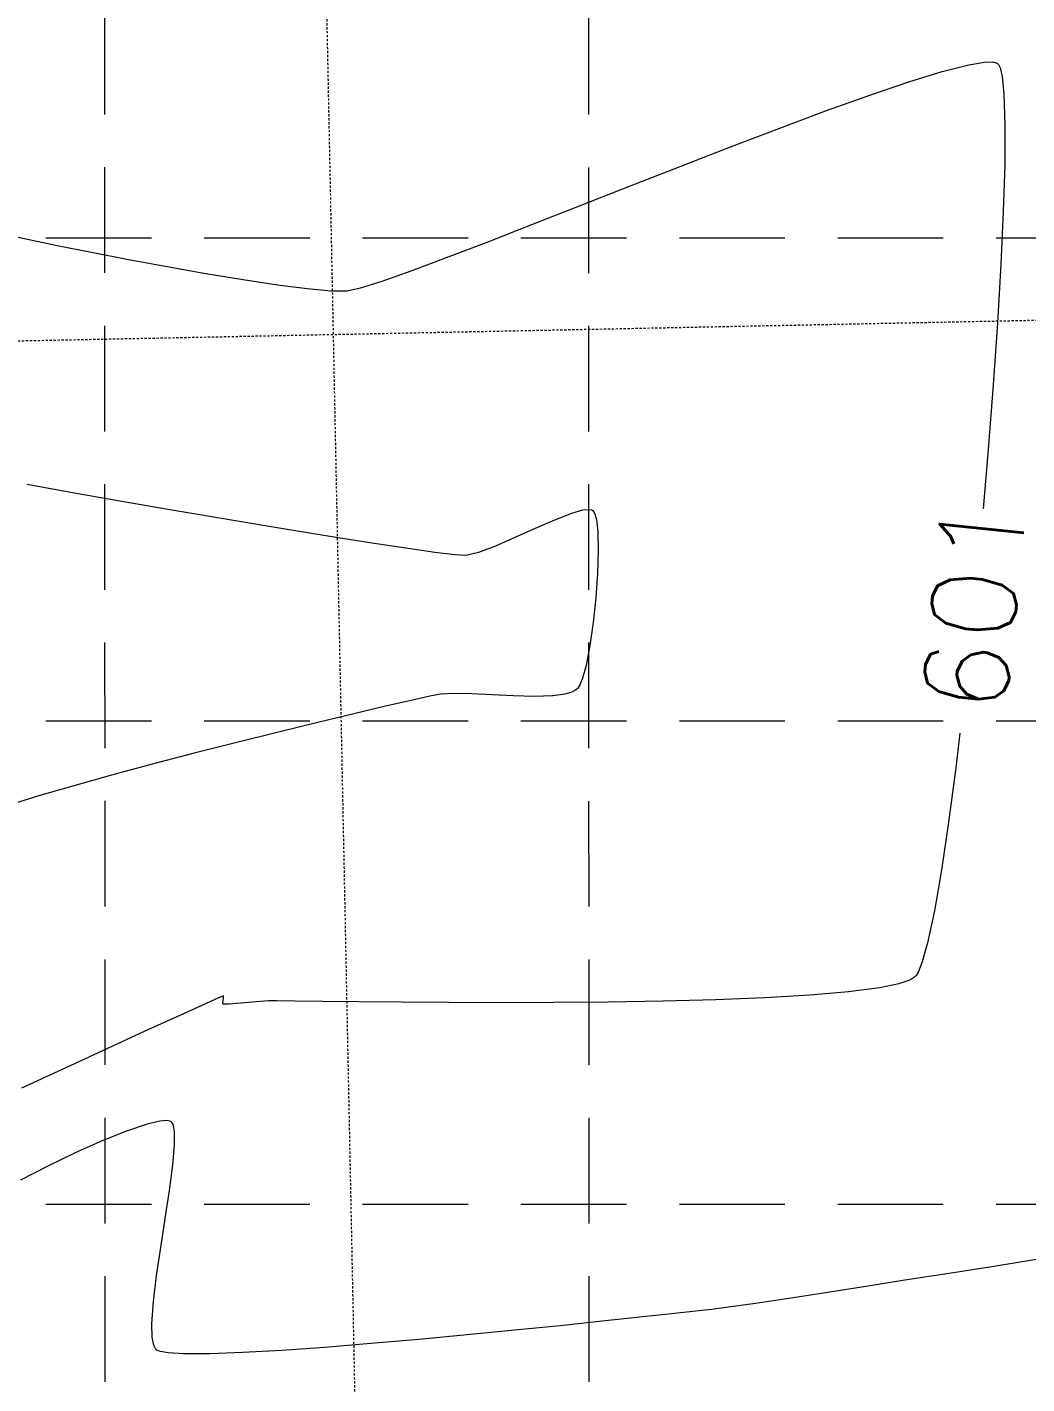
# Model space of a CAD drawing. Extents: x 2140663 to 2528301, y 336313 to 7007653.
# Drawn here: x 2527416.9 to 2527473.7, y 7006625.9 to 7006703 of the extents above; entities that cross this region are included whole.
import ezdxf

# ---------------------------------------------------------------- set-up
doc = ezdxf.new("R2010")
doc.units = 0
doc.header["$MEASUREMENT"] = 0
doc.linetypes.add('HIDDEN', pattern=[0.375, 0.25, -0.125])
doc.linetypes.add('xdrc002pt$0$HIDDEN2', pattern=[0.1875, 0.125, -0.0625])
for name, color, linetype in [('1 EXISTING CONTOURS', 43, 'Continuous'), ('GRID', 254, 'HIDDEN'), ('xdrc002pt$0$V-ESMT-ACCS-N', 2, 'xdrc002pt$0$HIDDEN2'), ('xdrc002pt$0$V-ESMT-STRM-N', 2, 'xdrc002pt$0$HIDDEN2')]:
    doc.layers.add(name, color=color, linetype=linetype)
doc.styles.add('L200', font='simplex', dxfattribs={"height": 12})

msp = doc.modelspace()

# ---------------------------------------------------------------- linework, layer by layer
at = {"layer": '1 EXISTING CONTOURS', "color": 43, "lineweight": 0, "extrusion": (0.2487849296427345, -0.968558753397366, 0), "elevation": -6157604.88454195}
msp.add_lwpolyline([(4191163.584703488, 601), (4191165.145667671, 601)], dxfattribs=at)
at = {"layer": '1 EXISTING CONTOURS', "color": 43, "lineweight": 0, "extrusion": (-0.1647505822053897, 0.9863352602756251, 0), "elevation": 6494553.875118968}
msp.add_lwpolyline([(-3647291.207947566, 601), (-3647292.115312441, 601)], dxfattribs=at)
at = {"layer": '1 EXISTING CONTOURS', "color": 43, "lineweight": 0, "extrusion": (0.01707456062717025, -0.999854219063654, 0), "elevation": -6962524.081127642}
msp.add_lwpolyline([(2646739.169423542, 601.0000000000003), (2646739.636588493, 601.0000000000003)], dxfattribs=at)
at = {"layer": '1 EXISTING CONTOURS', "color": 43, "lineweight": 0}
for points, elevation in [([(2527471.75286466, 7006700.994237024), (2527471.959685877, 7006700.946351965)], 601), ([(2527471.959685877, 7006700.946351965), (2527472.030248872, 7006700.905726124)], 601), ([(2527472.08187095, 7006700.850035695), (2527472.174406659, 7006700.656252289)], 601), ([(2527466.98751222, 7006699.864308367), (2527468.878916319, 7006700.448427132)], 601), ([(2527472.390966787, 7006699.171594014), (2527472.450279783, 7006697.42152215)], 601), ([(2527472.450279783, 7006697.42152215), (2527472.43702858, 7006695.176129633)], 601), ([(2527445.566659075, 7006691.755806525), (2527448.282297262, 7006692.822422479)], 601), ([(2527472.357313009, 7006692.50542888), (2527472.217232903, 7006689.479432307)], 601), ([(2527443.024480944, 7006690.764340679), (2527445.566659075, 7006691.755806525)], 601), ([(2527415.57488641, 7006691.207895606), (2527416.913285937, 7006690.91893262)], 601), ([(2527438.706273131, 7006689.127270197), (2527440.717204939, 7006689.878127662)], 601), ([(2527424.843324779, 7006689.369285728), (2527427.042592779, 7006688.979990168)], 601), ([(2527437.053127589, 7006688.541871008), (2527438.706273131, 7006689.127270197)], 601), ([(2527472.217232903, 7006689.479432307), (2527472.022888089, 7006686.16815233)], 601), ([(2527432.793090618, 7006688.11658996), (2527434.142586581, 7006687.994661981)], 601), ([(2527434.142586581, 7006687.994661981), (2527435.065963589, 7006687.987858349)], 601), ([(2527471.495803673, 7006678.969791827), (2527471.207384035, 7006675.598216861)], 601), ([(2527425.557772851, 7006675.480662654), (2527428.491614455, 7006674.982523521)], 600), ([(2527446.862741894, 7006674.988505641), (2527447.831072144, 7006675.366087264)], 600), ([(2527448.454873189, 7006675.54105702), (2527448.805752845, 7006675.57319788)], 600), ([(2527448.805752845, 7006675.57319788), (2527448.973626498, 7006675.538531309)], 600), ([(2527448.973626498, 7006675.538531309), (2527449.035680375, 7006675.502587923)], 600), ([(2527449.035680375, 7006675.502587923), (2527449.077504352, 7006675.45901297)], 600), ([(2527449.151078198, 7006675.31643608), (2527449.237116765, 7006674.975467123)], 600), ([(2527449.308850013, 7006674.315680478), (2527449.334612225, 7006673.230006519)], 600), ([(2527438.410258409, 7006673.384626084), (2527440.05496608, 7006673.151069568)], 600), ([(2527441.213383343, 7006673.010781415), (2527441.809355659, 7006672.977212241)], 600), ([(2527441.809355659, 7006672.977212241), (2527442.560887039, 7006673.148428321)], 600), ([(2527448.866663314, 7006667.834920567), (2527448.642887994, 7006666.700711147)], 600), ([(2527441.14630702, 7006665.119463688), (2527440.365832238, 7006665.070570969)], 600), ([(2527442.159051656, 7006665.097745557), (2527441.14630702, 7006665.119463688)], 600), ([(2527443.314858133, 7006665.038878744), (2527442.159051656, 7006665.097745557)], 600), ([(2527448.039458686, 7006665.295006617), (2527447.83909331, 7006665.186603533)], 600), ([(2527448.173532262, 7006665.421091078), (2527448.117537527, 7006665.358490223)], 600), ([(2527438.706418898, 7006664.723071457), (2527437.244042529, 7006664.388095343)], 600), ([(2527447.43873097, 7006665.066393767), (2527446.748568432, 7006664.974007863)], 600), ([(2527435.452515007, 7006663.966182996), (2527433.401307818, 7006663.472745431)], 600), ([(2527469.894437263, 7006662.865714887), (2527469.655448474, 7006660.882300116)], 601), ([(2527426.384323101, 7006661.717391515), (2527423.989112097, 7006661.091963167)], 600), ([(2527423.989112097, 7006661.091963167), (2527421.681578852, 7006660.472064645)], 600), ([(2527419.531194851, 7006659.87310696), (2527417.60743158, 7006659.310501121)], 600), ([(2527468.436844041, 7006652.767496845), (2527468.048176331, 7006650.938918876)], 601), ([(2527467.750581327, 7006649.872199127), (2527467.537215794, 7006649.326766688)], 601), ([(2527467.333740553, 7006649.016372116), (2527467.242989577, 7006648.94388577)], 601), ([(2527463.561941356, 7006648.15707061), (2527461.358141951, 7006647.967975845)], 601), ([(2527465.345458626, 7006648.391879818), (2527463.561941356, 7006648.15707061)], 601), ([(2527428.050516067, 7006647.937833264), (2527427.720462783, 7006647.796773273)], 601), ([(2527428.008466987, 7006647.528688402), (2527428.022165219, 7006647.642948912)], 601), ([(2527428.012314537, 7006647.477647029), (2527428.008466987, 7006647.528688402)], 601), ([(2527428.019952755, 7006647.463467534), (2527428.012314537, 7006647.477647029)], 601), ([(2527428.034900389, 7006647.458806175), (2527428.019952755, 7006647.463467534)], 601), ([(2527428.11520311, 7006647.456175794), (2527428.034900389, 7006647.458806175)], 601), ([(2527428.05128526, 7006647.812445698), (2527428.050516067, 7006647.937833264)], 601), ([(2527428.342520258, 7006647.466484297), (2527428.11520311, 7006647.456175794)], 601), ([(2527428.791451929, 7006647.499901596), (2527428.342520258, 7006647.466484297)], 601), ([(2527429.47207227, 7006647.558429281), (2527428.791451929, 7006647.499901596)], 601), ([(2527431.060006922, 7006647.651084184), (2527430.624905861, 7006647.65290693)], 601), ([(2527435.724882041, 7006647.591887243), (2527433.689471563, 7006647.6161417)], 601), ([(2527438.13477589, 7006647.569020829), (2527435.724882041, 7006647.591887243)], 601), ([(2527449.929653982, 7006647.580088398), (2527446.816592156, 7006647.553076244)], 601), ([(2527461.358141951, 7006647.967975845), (2527458.81353696, 7006647.820162881)], 601), ([(2527425.397514955, 7006646.749371743), (2527423.580932367, 7006645.920940438)], 601), ([(2527423.580932367, 7006645.920940438), (2527421.445151969, 7006644.941295597)], 601), ([(2527421.445151969, 7006644.941295597), (2527419.07832974, 7006643.849392339)], 601), ([(2527419.07832974, 7006643.849392339), (2527416.568621658, 7006642.684185778)], 601), ([(2527425.000091068, 7006640.816853271), (2527424.819134733, 7006640.847114584)], 602), ([(2527425.064097555, 7006640.785418777), (2527425.000091068, 7006640.816853271)], 602), ([(2527425.115064231, 7006640.738110187), (2527425.064097555, 7006640.785418777)], 602), ([(2527425.194554206, 7006640.584046467), (2527425.115064231, 7006640.738110187)], 602), ([(2527421.141968837, 7006639.696252535), (2527419.622581165, 7006639.020160026)], 602), ([(2527425.26759157, 7006639.498427522), (2527425.262034711, 7006640.215447786)], 602), ([(2527424.732511659, 7006635.287993432), (2527424.974536773, 7006636.871983853)], 602), ([(2527474.249665353, 7006632.950671681), (2527471.808658166, 7006632.566803553)], 602), ([(2527469.287219585, 7006632.169663616), (2527466.761719197, 7006631.772413728)], 602), ([(2527423.974368589, 7006629.307817812), (2527424.059844278, 7006630.564272952)], 602), ([(2527459.924543042, 7006630.711622896), (2527458.146491279, 7006630.44555175)], 602), ([(2527455.800115704, 7006630.123669287), (2527454.88638414, 7006630.021656508)], 602), ([(2527456.746225638, 7006630.245179928), (2527455.800115704, 7006630.123669287)], 602), ([(2527423.997735164, 7006628.52386352), (2527423.974368589, 7006629.307817812)], 602), ([(2527436.415629823, 7006628.174513928), (2527433.796592386, 7006627.963299131)], 602), ([(2527439.134500718, 7006628.413210652), (2527436.415629823, 7006628.174513928)], 602), ([(2527424.283290795, 7006627.787988216), (2527424.229236783, 7006627.827747627)], 602), ([(2527425.765336643, 7006627.591336649), (2527424.896986576, 7006627.644503489)], 602), ([(2527431.349716377, 7006627.789470133), (2527429.147329769, 7006627.662930807)], 602)]:
    msp.add_lwpolyline(points, dxfattribs=dict(at, elevation=elevation))
at = {"layer": '1 EXISTING CONTOURS', "color": 43, "lineweight": 0, "extrusion": (0.7333872289723538, 0.6798111299326103, 0), "elevation": 6616848.968390869}
msp.add_lwpolyline([(3420421.344732008, 601), (3420421.268796097, 601)], dxfattribs=at)
at = {"layer": '1 EXISTING CONTOURS', "color": 43, "lineweight": 0, "extrusion": (0.9743542724215004, 0.2250194476350179, 0), "elevation": 4039297.222973396}
msp.add_lwpolyline([(6258278.327400085, 601), (6258277.826268195, 601)], dxfattribs=at)
at = {"layer": '1 EXISTING CONTOURS', "color": 43, "lineweight": 0, "extrusion": (-0.3213521665147961, 0.9469597589529595, 0), "elevation": 5822855.82232951}
msp.add_lwpolyline([(-4645025.377534549, 601.0000000000003), (-4645027.710770556, 601.0000000000003)], dxfattribs=at)
at = {"layer": '1 EXISTING CONTOURS', "color": 43, "lineweight": 0, "extrusion": (0.9946177604704873, 0.1036123089052278, 0), "elevation": 3239849.208127576}
msp.add_lwpolyline([(6707111.189989015, 601), (6707110.188218972, 601)], dxfattribs=at)
at = {"layer": '1 EXISTING CONTOURS', "color": 43, "lineweight": 0, "extrusion": (0.3378942793040259, -0.9411840712706591, 0), "elevation": -5740577.709131196}
msp.add_lwpolyline([(4746330.517155103, 601), (4746333.137381176, 601)], dxfattribs=at)
at = {"layer": '1 EXISTING CONTOURS', "color": 43, "lineweight": 0, "extrusion": (0.3489105462532084, -0.9371560332800978, 0), "elevation": -5684511.262943677}
msp.add_lwpolyline([(4813334.621297956, 601), (4813337.461067763, 601)], dxfattribs=at)
at = {"layer": '1 EXISTING CONTOURS', "color": 43, "lineweight": 0, "extrusion": (0.356405509652766, -0.9343313719923741, 0), "elevation": -5645776.498924584}
msp.add_lwpolyline([(4858707.351713896, 601.0000000000007), (4858710.343219683, 601.0000000000007)], dxfattribs=at)
at = {"layer": '1 EXISTING CONTOURS', "color": 43, "lineweight": 0, "extrusion": (0.3614187846161313, -0.9324035940120557, 0), "elevation": -5619598.308154221}
msp.add_lwpolyline([(4888958.395296089, 601), (4888961.470537273, 601)], dxfattribs=at)
at = {"layer": '1 EXISTING CONTOURS', "color": 43, "lineweight": 0, "extrusion": (0.9995548403450161, -0.02983489807004149, 0), "elevation": 2317303.271882854}
msp.add_lwpolyline([(7078982.960656039, 601.0000000000007), (7078980.288765869, 601.0000000000007)], dxfattribs=at)
at = {"layer": '1 EXISTING CONTOURS', "color": 43, "lineweight": 0, "extrusion": (-0.3644956575776911, 0.9312050878335054, 0), "elevation": 5603424.085994927}
msp.add_lwpolyline([(-4907484.845789306, 601), (-4907487.936657391, 601)], dxfattribs=at)
at = {"layer": '1 EXISTING CONTOURS', "color": 43, "lineweight": 0, "extrusion": (0.3658800067147794, -0.9306620335472985, 0), "elevation": -5596120.196058786}
msp.add_lwpolyline([(4915808.975004727, 601), (4915812.013332359, 601)], dxfattribs=at)
at = {"layer": '1 EXISTING CONTOURS', "color": 43, "lineweight": 0, "extrusion": (-0.2024693428859273, -0.9792886015834867, 0), "elevation": -7373296.993361027}
msp.add_lwpolyline([(1056430.468469157, 601.0000000000007), (1056432.185546203, 601.0000000000007)], dxfattribs=at)
at = {"layer": '1 EXISTING CONTOURS', "color": 43, "lineweight": 0, "extrusion": (-0.1957287360360203, -0.980658075931536, 0), "elevation": -7365856.14127042}
msp.add_lwpolyline([(1107122.766938493, 601.0000000000007), (1107124.744343362, 601.0000000000007)], dxfattribs=at)
at = {"layer": '1 EXISTING CONTOURS', "color": 43, "lineweight": 0, "extrusion": (0.3585558037825781, -0.9335082943251386, 0), "elevation": -5634574.579125937}
msp.add_lwpolyline([(4871676.194033207, 601.0000000000007), (4871678.665651316, 601.0000000000007)], dxfattribs=at)
at = {"layer": '1 EXISTING CONTOURS', "color": 43, "lineweight": 0, "extrusion": (-0.18932999850165, -0.981913515370557, 0), "elevation": -7358480.315828937}
msp.add_lwpolyline([(1155131.739234298, 601), (1155133.889455997, 601)], dxfattribs=at)
at = {"layer": '1 EXISTING CONTOURS', "color": 43, "lineweight": 0, "extrusion": (-0.1824401987864881, -0.9832169515761753, 0), "elevation": -7350199.653144394}
msp.add_lwpolyline([(1206702.91286954, 601.0000000000007), (1206705.148424021, 601.0000000000007)], dxfattribs=at)
at = {"layer": '1 EXISTING CONTOURS', "color": 43, "lineweight": 0, "extrusion": (-0.1639079675309881, -0.9864756348637612, 0), "elevation": -7326193.389462961}
msp.add_lwpolyline([(1344793.046581591, 601.0000000000007), (1344795.190608756, 601.0000000000007)], dxfattribs=at)
at = {"layer": '1 EXISTING CONTOURS', "color": 43, "lineweight": 0, "extrusion": (-0.1495528974348572, -0.9887537260960584, 0), "elevation": -7305873.842674449}
msp.add_lwpolyline([(1451134.411217832, 601.0000000000007), (1451136.378667044, 601.0000000000007)], dxfattribs=at)
at = {"layer": '1 EXISTING CONTOURS', "color": 43, "lineweight": 0, "extrusion": (-0.1277728779985998, -0.9918034541419762, 0), "elevation": -7272194.83805069}
msp.add_lwpolyline([(1611450.164291314, 601.0000000000007), (1611451.868403689, 601.0000000000007)], dxfattribs=at)
at = {"layer": '1 EXISTING CONTOURS', "color": 43, "lineweight": 0, "extrusion": (0.3012579415711022, -0.9535426852744152, 0), "elevation": -5919766.123021408}
msp.add_lwpolyline([(4520838.387820648, 601), (4520839.681855224, 601)], dxfattribs=at)
at = {"layer": '1 EXISTING CONTOURS', "color": 43, "lineweight": 0, "extrusion": (-0.2129562207898703, 0.977061742177482, 0), "elevation": 6307733.752371514}
msp.add_lwpolyline([(-3961577.902938939, 601.0000000000007), (-3961578.673869541, 601.0000000000007)], dxfattribs=at)
at = {"layer": '1 EXISTING CONTOURS', "color": 43, "lineweight": 0, "extrusion": (0.9976439153388519, -0.06860479711627833, 0), "elevation": 2040824.801799957}
msp.add_lwpolyline([(7163574.527693374, 601), (7163570.992813934, 601)], dxfattribs=at)
at = {"layer": '1 EXISTING CONTOURS', "color": 43, "lineweight": 0, "extrusion": (0.9970101372620229, -0.07727086253408988, 0), "elevation": 1978502.575461789}
msp.add_lwpolyline([(7181033.546754822, 601), (7181029.863934156, 601)], dxfattribs=at)
at = {"layer": '1 EXISTING CONTOURS', "color": 43, "lineweight": 0, "extrusion": (-0.1746454811735349, -0.9846313807236009, 0), "elevation": -7340395.983463544}
msp.add_lwpolyline([(1264889.501323485, 600.0000000000007), (1264892.338392806, 600.0000000000007)], dxfattribs=at)
at = {"layer": '1 EXISTING CONTOURS', "color": 43, "lineweight": 0, "extrusion": (-0.1721986160068623, -0.9850622501371785, 0), "elevation": -7337230.690886695}
msp.add_lwpolyline([(1283125.718892288, 600), (1283128.679530964, 600)], dxfattribs=at)
at = {"layer": '1 EXISTING CONTOURS', "color": 43, "lineweight": 0, "extrusion": (-0.1698444023780178, -0.9854708920008008, 0), "elevation": -7334143.819303626}
msp.add_lwpolyline([(1300656.702321941, 600.0000000000007), (1300659.709214174, 600.0000000000007)], dxfattribs=at)
at = {"layer": '1 EXISTING CONTOURS', "color": 43, "lineweight": 0, "extrusion": (0.270067105650559, -0.9628415022450632, 0), "elevation": -6063737.314806503}
msp.add_lwpolyline([(4325804.202867789, 600), (4325804.8507429, 600)], dxfattribs=at)
at = {"layer": '1 EXISTING CONTOURS', "color": 43, "lineweight": 0, "extrusion": (0.8886567928421681, 0.4585728999139307, 0), "elevation": 5459106.275282265}
msp.add_lwpolyline([(5067510.089036435, 600), (5067509.928595539, 600)], dxfattribs=at)
at = {"layer": '1 EXISTING CONTOURS', "color": 43, "lineweight": 0, "extrusion": (-0.1646488945862824, -0.9863522400803454, 0), "elevation": -7327187.871817185}
msp.add_lwpolyline([(1339293.463748949, 600), (1339296.33120723, 600)], dxfattribs=at)
at = {"layer": '1 EXISTING CONTOURS', "color": 43, "lineweight": 0, "extrusion": (-0.1613322161799697, -0.9869001550422715, 0), "elevation": -7322644.256732501}
msp.add_lwpolyline([(1363920.034691368, 600), (1363922.716473956, 600)], dxfattribs=at)
at = {"layer": '1 EXISTING CONTOURS', "color": 43, "lineweight": 0, "extrusion": (0.4134617232600061, -0.9105215007888975, 0), "elevation": -5334725.703063115}
msp.add_lwpolyline([(5198284.173742114, 600), (5198285.426046621, 600)], dxfattribs=at)
at = {"layer": '1 EXISTING CONTOURS', "color": 43, "lineweight": 0, "extrusion": (-0.4041001345904164, 0.9147147540211688, 0), "elevation": 5387767.371213087}
msp.add_lwpolyline([(-5143290.041526195, 600), (-5143291.24124096, 600)], dxfattribs=at)
at = {"layer": '1 EXISTING CONTOURS', "color": 43, "lineweight": 0, "extrusion": (0.994141661117029, 0.1080849556204488, 0), "elevation": 3269958.736746501}
msp.add_lwpolyline([(6692448.260391301, 600), (6692447.596716626, 600)], dxfattribs=at)
at = {"layer": '1 EXISTING CONTOURS', "color": 43, "lineweight": 0, "extrusion": (-0.1569945191730654, -0.9875994739516714, 0), "elevation": -7316580.913655043}
msp.add_lwpolyline([(1396083.028014428, 600), (1396085.446833926, 600)], dxfattribs=at)
at = {"layer": '1 EXISTING CONTOURS', "color": 43, "lineweight": 0, "extrusion": (-0.1507620509067912, -0.9885700804729921, 0), "elevation": -7307629.469958938}
msp.add_lwpolyline([(1442207.46451764, 600), (1442209.54311943, 600)], dxfattribs=at)
at = {"layer": '1 EXISTING CONTOURS', "color": 43, "lineweight": 0, "extrusion": (-0.3984433899205744, 0.9171929268308828, 0), "elevation": 5419428.216237118}
msp.add_lwpolyline([(-5109916.072191229, 600), (-5109917.268112364, 600)], dxfattribs=at)
at = {"layer": '1 EXISTING CONTOURS', "color": 43, "lineweight": 0, "extrusion": (-0.1202248986838359, -0.9927466815539913, 0), "elevation": -7259712.743995532}
msp.add_lwpolyline([(1666731.157696122, 600.0000000000007), (1666732.324577145, 600.0000000000007)], dxfattribs=at)
at = {"layer": '1 EXISTING CONTOURS', "color": 43, "lineweight": 0, "extrusion": (0.3496298109183639, -0.9368879310340108, 0), "elevation": -5680798.244792609}
msp.add_lwpolyline([(4817672.239728531, 600.0000000000007), (4817673.272207917, 600.0000000000007)], dxfattribs=at)
at = {"layer": '1 EXISTING CONTOURS', "color": 43, "lineweight": 0, "extrusion": (0.9995517814590111, -0.02993720397961883, 0), "elevation": 2316556.279253802}
msp.add_lwpolyline([(7079197.475432619, 600), (7079196.188410863, 600)], dxfattribs=at)
at = {"layer": '1 EXISTING CONTOURS', "color": 43, "lineweight": 0, "extrusion": (0.9976474497999239, -0.0685533799874854, 0), "elevation": 2041172.300540579}
msp.add_lwpolyline([(7163453.588072377, 600.0000000000007), (7163452.193106751, 600.0000000000007)], dxfattribs=at)
at = {"layer": '1 EXISTING CONTOURS', "color": 43, "lineweight": 0, "extrusion": (0.994650623525847, -0.1032963557907245, 0), "elevation": 1790165.38892511}
msp.add_lwpolyline([(7230265.525118326, 600.0000000000007), (7230264.116190446, 600.0000000000007)], dxfattribs=at)
at = {"layer": '1 EXISTING CONTOURS', "color": 43, "lineweight": 0, "extrusion": (0.9899163535060751, -0.141653143492248, 0), "elevation": 1509446.441537889}
msp.add_lwpolyline([(7294037.479318651, 600), (7294036.150351654, 600)], dxfattribs=at)
at = {"layer": '1 EXISTING CONTOURS', "color": 43, "lineweight": 0, "extrusion": (0.9628806548349672, -0.2699274801582548, 0), "elevation": 542339.5174940284}
msp.add_lwpolyline([(7428811.664395267, 600.0000000000007), (7428810.924331351, 600.0000000000007)], dxfattribs=at)
at = {"layer": '1 EXISTING CONTOURS', "color": 43, "lineweight": 0, "extrusion": (0.9251449887557815, -0.3796139483476136, 0), "elevation": -321571.8790072305}
msp.add_lwpolyline([(7441636.609532354, 600.0000000000003), (7441636.18935189, 600.0000000000003)], dxfattribs=at)
at = {"layer": '1 EXISTING CONTOURS', "color": 43, "lineweight": 0, "extrusion": (0.2875696834884559, -0.9577597178511682, 0), "elevation": -5983884.297077358}
msp.add_lwpolyline([(4435592.219274715, 600), (4435591.801255109, 600)], dxfattribs=at)
at = {"layer": '1 EXISTING CONTOURS', "color": 43, "lineweight": 0, "extrusion": (0.6308592424874229, -0.7758972974358108, 0), "elevation": -3841988.710833695}
msp.add_lwpolyline([(6381259.764226606, 600), (6381259.663596224, 600)], dxfattribs=at)
at = {"layer": '1 EXISTING CONTOURS', "color": 43, "lineweight": 0, "extrusion": (0.8508834753423233, -0.5253544626148808, 0), "elevation": -1530419.061376833}
msp.add_lwpolyline([(7289662.210597583, 600.0000000000003), (7289662.001051866, 600.0000000000003)], dxfattribs=at)
at = {"layer": '1 EXISTING CONTOURS', "color": 43, "lineweight": 0, "extrusion": (0.2292331370001044, -0.9733715472013201, 0), "elevation": -6240715.38813799}
msp.add_lwpolyline([(4066295.158277932, 600.0000000000003), (4066293.317739724, 600.0000000000003)], dxfattribs=at)
at = {"layer": '1 EXISTING CONTOURS', "color": 43, "lineweight": 0, "extrusion": (0.2136379399368401, -0.9769129084107463, 0), "elevation": -6304944.414318748}
msp.add_lwpolyline([(3965978.003675804, 600), (3965976.914782697, 600)], dxfattribs=at)
at = {"layer": '1 EXISTING CONTOURS', "color": 43, "lineweight": 0, "extrusion": (-0.1893571805725419, 0.9819082738044415, 0), "elevation": 6401313.422830991}
msp.add_lwpolyline([(-3808476.94973743, 600.0000000000007), (-3808476.343102752, 600.0000000000007)], dxfattribs=at)
at = {"layer": '1 EXISTING CONTOURS', "color": 43, "lineweight": 0, "extrusion": (-0.05164248303950664, -0.9986656367100625, 0), "elevation": -7127839.050786857}
msp.add_lwpolyline([(2162230.418124171, 600.0000000000007), (2162229.206847589, 600.0000000000007)], dxfattribs=at)
at = {"layer": '1 EXISTING CONTOURS', "color": 43, "lineweight": 0, "extrusion": (-0.02790151620254953, -0.9996106769105654, 0), "elevation": -7074456.654222094}
msp.add_lwpolyline([(2330965.13040846, 600.0000000000003), (2330963.955644991, 600.0000000000003)], dxfattribs=at)
at = {"layer": '1 EXISTING CONTOURS', "color": 43, "lineweight": 0, "extrusion": (0.02900451757629828, -0.9995792804776249, 0), "elevation": -6930409.759624545}
msp.add_lwpolyline([(2729608.339769391, 600), (2729607.289583662, 600)], dxfattribs=at)
at = {"layer": '1 EXISTING CONTOURS', "color": 43, "lineweight": 0, "extrusion": (0.2424262125097476, -0.9701698467217886, 0), "elevation": -6184937.530754187}
msp.add_lwpolyline([(4150636.255795043, 600.0000000000007), (4150633.821013057, 600.0000000000007)], dxfattribs=at)
at = {"layer": '1 EXISTING CONTOURS', "color": 43, "lineweight": 0, "extrusion": (0.2381277842558645, -0.9712338330007828, 0), "elevation": -6203256.505473427}
msp.add_lwpolyline([(4123210.077797769, 600), (4123207.769995781, 600)], dxfattribs=at)
at = {"layer": '1 EXISTING CONTOURS', "color": 43, "lineweight": 0, "extrusion": (-0.2471403164577042, 0.9689797025640867, 0), "elevation": 6164684.030440042}
msp.add_lwpolyline([(-4180655.950961124, 600.0000000000007), (-4180653.460282246, 600.0000000000007)], dxfattribs=at)
at = {"layer": '1 EXISTING CONTOURS', "color": 43, "lineweight": 0, "extrusion": (0.2683211974414299, -0.9633295048962205, 0), "elevation": -6071561.951489284}
msp.add_lwpolyline([(4314775.405109249, 600.0000000000007), (4314773.17286785, 600.0000000000007)], dxfattribs=at)
at = {"layer": '1 EXISTING CONTOURS', "color": 43, "lineweight": 0, "extrusion": (0.9912649703318493, -0.1318853994686227, 0), "elevation": 1581315.863619459}
msp.add_lwpolyline([(7278793.836772202, 601.0000000000007), (7278790.736591799, 601.0000000000007)], dxfattribs=at)
at = {"layer": '1 EXISTING CONTOURS', "color": 43, "lineweight": 0, "extrusion": (0.2994473826916538, -0.9541128156560513, 0), "elevation": -5928314.855570722}
msp.add_lwpolyline([(4509567.321706895, 600), (4509565.615754486, 600)], dxfattribs=at)
at = {"layer": '1 EXISTING CONTOURS', "color": 43, "lineweight": 0, "extrusion": (0.9889897872207779, -0.1479837855070632, 0), "elevation": 1462769.526024133}
msp.add_lwpolyline([(7303537.482710979, 601), (7303534.724065811, 601)], dxfattribs=at)
at = {"layer": '1 EXISTING CONTOURS', "color": 43, "lineweight": 0, "extrusion": (0.9852717042748166, -0.1709961074276208, 0), "elevation": 1292132.784931208}
msp.add_lwpolyline([(7335646.325853357, 601), (7335643.977839983, 601)], dxfattribs=at)
at = {"layer": '1 EXISTING CONTOURS', "color": 43, "lineweight": 0, "extrusion": (0.9632183270762946, -0.2687200297416333, 0), "elevation": 551676.0964076708}
msp.add_lwpolyline([(7428115.88486996, 601), (7428114.77741621, 601)], dxfattribs=at)
at = {"layer": '1 EXISTING CONTOURS', "color": 43, "lineweight": 0, "extrusion": (-0.4717342319170697, 0.8817407864205968, 0), "elevation": 4985755.331387645}
msp.add_lwpolyline([(-5533847.112342431, 601.0000000000007), (-5533846.819734761, 601.0000000000007)], dxfattribs=at)
at = {"layer": '1 EXISTING CONTOURS', "color": 43, "lineweight": 0, "extrusion": (0.7536470885183186, -0.6572792906884118, 0), "elevation": -2700506.898184999}
msp.add_lwpolyline([(6941792.669212701, 601.0000000000007), (6941792.567817708, 601.0000000000007)], dxfattribs=at)
at = {"layer": '1 EXISTING CONTOURS', "color": 43, "lineweight": 0, "extrusion": (0.8632277245298435, -0.5048147141308668, 0), "elevation": -1355279.625933118}
msp.add_lwpolyline([(7324236.757198008, 601), (7324236.486147244, 601)], dxfattribs=at)
at = {"layer": '1 EXISTING CONTOURS', "color": 43, "lineweight": 0, "extrusion": (0.2045295235397118, -0.9788603955624205, 0), "elevation": -6341589.333572489}
msp.add_lwpolyline([(3907103.278955041, 601), (3907102.185027407, 601)], dxfattribs=at)
at = {"layer": '1 EXISTING CONTOURS', "color": 43, "lineweight": 0, "extrusion": (0.3172144940557167, -0.948353818340484, 0), "elevation": -5843032.987916527}
msp.add_lwpolyline([(4619543.521915134, 601.0000000000007), (4619542.922218703, 601.0000000000007)], dxfattribs=at)
at = {"layer": '1 EXISTING CONTOURS', "color": 43, "lineweight": 0, "extrusion": (0.4125726223920292, -0.9109247121758001, 0), "elevation": -5339781.149335997}
msp.add_lwpolyline([(5193046.423371037, 601), (5193044.876340005, 601)], dxfattribs=at)
at = {"layer": '1 EXISTING CONTOURS', "color": 43, "lineweight": 0, "extrusion": (0.4086738517511839, -0.9126804933243897, 0), "elevation": -5361937.146165038}
msp.add_lwpolyline([(5170167.721724989, 601), (5170166.720587094, 601)], dxfattribs=at)
at = {"layer": '1 EXISTING CONTOURS', "color": 43, "lineweight": 0, "extrusion": (0.9855607501068948, -0.1693222012871762, 0), "elevation": 1304552.854818626}
msp.add_lwpolyline([(7333426.583027347, 601.0000000000007), (7333426.755007396, 601.0000000000007)], dxfattribs=at)
at = {"layer": '1 EXISTING CONTOURS', "color": 43, "lineweight": 0, "extrusion": (0.08679507105307645, -0.9962261869881215, 0), "elevation": -6760837.360093484}
msp.add_lwpolyline([(3126034.565399583, 601.0000000000007), (3126033.898521693, 601.0000000000007)], dxfattribs=at)
at = {"layer": '1 EXISTING CONTOURS', "color": 43, "lineweight": 0, "extrusion": (0.07470977492639436, -0.9972053196460835, 0), "elevation": -6798242.539235745}
msp.add_lwpolyline([(3043832.333329776, 601), (3043831.843488452, 601)], dxfattribs=at)
at = {"layer": '1 EXISTING CONTOURS', "color": 43, "lineweight": 0, "extrusion": (-0.01310234729990226, -0.999914160563412, 0), "elevation": -7039161.483922216}
msp.add_lwpolyline([(2435411.623920221, 601), (2435410.575816167, 601)], dxfattribs=at)
at = {"layer": '1 EXISTING CONTOURS', "color": 43, "lineweight": 0, "extrusion": (-0.01341044325312463, -0.9999100759627112, 0), "elevation": -7039911.556168891}
msp.add_lwpolyline([(2433244.162179317, 601.0000000000007), (2433242.580586537, 601.0000000000007)], dxfattribs=at)
at = {"layer": '1 EXISTING CONTOURS', "color": 43, "lineweight": 0, "extrusion": (-0.006301670321014495, -0.9999801442784579, 0), "elevation": -7022435.528859876}
msp.add_lwpolyline([(2483237.072586943, 601.0000000000007), (2483234.367632565, 601.0000000000007)], dxfattribs=at)
at = {"layer": '1 EXISTING CONTOURS', "color": 43, "lineweight": 0, "extrusion": (-0.002325818044149854, -0.9999972952815551, 0), "elevation": -7012506.968476671}
msp.add_lwpolyline([(2511140.736794159, 601.0000000000007), (2511137.816355321, 601.0000000000007)], dxfattribs=at)
at = {"layer": '1 EXISTING CONTOURS', "color": 43, "lineweight": 0, "extrusion": (0.002582551338119175, -0.9999966652087325, 0), "elevation": -7000096.926210953}
msp.add_lwpolyline([(2545533.415098509, 601), (2545530.358603659, 601)], dxfattribs=at)
at = {"layer": '1 EXISTING CONTOURS', "color": 43, "lineweight": 0, "extrusion": (0.01636050925164962, -0.999866157911661, 0), "elevation": -6964359.427786838}
msp.add_lwpolyline([(2641747.063610401, 601), (2641743.973034309, 601)], dxfattribs=at)
at = {"layer": '1 EXISTING CONTOURS', "color": 43, "lineweight": 0, "extrusion": (0.02628037565760626, -0.9996546112809641, 0), "elevation": -6937805.198784189}
msp.add_lwpolyline([(2710720.386708309, 601.0000000000007), (2710717.397889494, 601.0000000000007)], dxfattribs=at)
at = {"layer": '1 EXISTING CONTOURS', "color": 43, "lineweight": 0, "extrusion": (0.03951523290228632, -0.9992189681789865, 0), "elevation": -6901302.281588853}
msp.add_lwpolyline([(2802354.10825532, 601.0000000000007), (2802351.300128059, 601.0000000000007)], dxfattribs=at)
at = {"layer": '1 EXISTING CONTOURS', "color": 43, "lineweight": 0, "extrusion": (0.3184756326699879, -0.947931047806459, 0), "elevation": -5836889.346124215}
msp.add_lwpolyline([(4627267.707615305, 602.0000000000007), (4627266.472442074, 602.0000000000007)], dxfattribs=at)
at = {"layer": '1 EXISTING CONTOURS', "color": 43, "lineweight": 0, "extrusion": (0.2296486257369819, -0.9732736042332164, 0), "elevation": -6238959.014473991}
msp.add_lwpolyline([(4068940.914175753, 602), (4068940.168219655, 602)], dxfattribs=at)
at = {"layer": '1 EXISTING CONTOURS', "color": 43, "lineweight": 0, "extrusion": (0.07918650519444267, -0.9968598183270759, 0), "elevation": -6784500.78336874}
msp.add_lwpolyline([(3074319.647873626, 602.0000000000003), (3074319.252746649, 602.0000000000003)], dxfattribs=at)
at = {"layer": '1 EXISTING CONTOURS', "color": 43, "lineweight": 0, "extrusion": (0.9836519283346796, 0.1800802151361067, 0), "elevation": 3747864.010101362}
msp.add_lwpolyline([(6436955.874144888, 602.0000000000007), (6436956.248869596, 602.0000000000007)], dxfattribs=at)
at = {"layer": '1 EXISTING CONTOURS', "color": 43, "lineweight": 0, "extrusion": (0.3715825882105151, -0.92839990313376, 0), "elevation": -5565817.925863257}
msp.add_lwpolyline([(4950004.34969749, 602), (4950002.856374141, 602)], dxfattribs=at)
at = {"layer": '1 EXISTING CONTOURS', "color": 43, "lineweight": 0, "extrusion": (0.4343432035518425, -0.9007474571311999, 0), "elevation": -5213444.744853694}
msp.add_lwpolyline([(5319852.836291129, 602), (5319851.093495965, 602)], dxfattribs=at)
at = {"layer": '1 EXISTING CONTOURS', "color": 43, "lineweight": 0, "extrusion": (0.9963166627043678, -0.08575026307616157, 0), "elevation": 1917294.727571542}
msp.add_lwpolyline([(7197557.86694461, 602), (7197559.063447229, 602)], dxfattribs=at)
at = {"layer": '1 EXISTING CONTOURS', "color": 43, "lineweight": 0, "extrusion": (-0.4604112272100425, 0.8877057518451386, 0), "elevation": 5056181.439985561}
msp.add_lwpolyline([(-5469538.464126417, 602), (-5469536.731915974, 602)], dxfattribs=at)
at = {"layer": '1 EXISTING CONTOURS', "color": 43, "lineweight": 0, "extrusion": (0.9912994654034974, -0.1316258709021147, 0), "elevation": 1583180.345736008}
msp.add_lwpolyline([(7278349.898887186, 602), (7278351.345824488, 602)], dxfattribs=at)
at = {"layer": '1 EXISTING CONTOURS', "color": 43, "lineweight": 0, "extrusion": (0.9879289847744995, -0.1549074596087185, 0), "elevation": 1411536.07721634}
msp.add_lwpolyline([(7313573.370345078, 602), (7313575.031418162, 602)], dxfattribs=at)
at = {"layer": '1 EXISTING CONTOURS', "color": 43, "lineweight": 0, "extrusion": (0.9893394142108592, -0.1456280312608604, 0), "elevation": 1480118.385981099}
msp.add_lwpolyline([(7300001.055625298, 602.0000000000007), (7300002.678368326, 602.0000000000007)], dxfattribs=at)
at = {"layer": '1 EXISTING CONTOURS', "color": 43, "lineweight": 0, "extrusion": (0.9927356496282608, -0.1203159588631343, 0), "elevation": 1666054.491195362}
msp.add_lwpolyline([(7259821.394142658, 602.0000000000003), (7259822.882207081, 602.0000000000003)], dxfattribs=at)
at = {"layer": '1 EXISTING CONTOURS', "color": 43, "lineweight": 0, "extrusion": (0.1555872239877908, -0.987822157947357, 0), "elevation": -6528064.579667591}
msp.add_lwpolyline([(3586835.166751233, 602), (3586832.614228432, 602)], dxfattribs=at)
at = {"layer": '1 EXISTING CONTOURS', "color": 43, "lineweight": 0, "extrusion": (0.1534993815941606, -0.9881487437882065, 0), "elevation": -6535629.796092262}
msp.add_lwpolyline([(3573024.266589425, 602.0000000000007), (3573021.934435222, 602.0000000000007)], dxfattribs=at)
at = {"layer": '1 EXISTING CONTOURS', "color": 43, "lineweight": 0, "extrusion": (0.1547254322162414, -0.9879575095243204, 0), "elevation": -6531191.088908658}
msp.add_lwpolyline([(3581133.896680362, 602.0000000000007), (3581131.4135851, 602.0000000000007)], dxfattribs=at)
at = {"layer": '1 EXISTING CONTOURS', "color": 43, "lineweight": 0, "extrusion": (0.1416526633274614, -0.989916422215652, 0), "elevation": -6577957.364548672}
msp.add_lwpolyline([(3494480.189238133, 602.0000000000007), (3494478.774708977, 602.0000000000007)], dxfattribs=at)
at = {"layer": '1 EXISTING CONTOURS', "color": 43, "lineweight": 0, "extrusion": (0.1514490447141639, -0.9884650660772829, 0), "elevation": -6543028.298218071}
msp.add_lwpolyline([(3559455.472996072, 602), (3559453.369261334, 602)], dxfattribs=at)
at = {"layer": '1 EXISTING CONTOURS', "color": 43, "lineweight": 0, "extrusion": (0.1060721913053311, -0.9943584314680926, 0), "elevation": -6699008.951119701}
msp.add_lwpolyline([(3256401.465934801, 602), (3256399.320713788, 602)], dxfattribs=at)
at = {"layer": '1 EXISTING CONTOURS', "color": 43, "lineweight": 0, "extrusion": (0.1080948059967496, -0.9941405901161692, 0), "elevation": -6692370.55650955}
msp.add_lwpolyline([(3270024.404140507, 602), (3270022.594553165, 602)], dxfattribs=at)
at = {"layer": '1 EXISTING CONTOURS', "color": 43, "lineweight": 0, "extrusion": (0.1097526289069976, -0.9939589329786231, 0), "elevation": -6686907.681877196}
msp.add_lwpolyline([(3281182.426677482, 602.0000000000007), (3281181.025692154, 602.0000000000007)], dxfattribs=at)
at = {"layer": '1 EXISTING CONTOURS', "color": 43, "lineweight": 0, "extrusion": (0.09723963374273868, -0.995260997743596, 0), "elevation": -6727656.717608408}
msp.add_lwpolyline([(3196789.04811035, 602.0000000000007), (3196786.333692827, 602.0000000000007)], dxfattribs=at)
at = {"layer": '1 EXISTING CONTOURS', "color": 43, "lineweight": 0, "extrusion": (0.1007534264057871, -0.9949114267448603, 0), "elevation": -6716326.487104368}
msp.add_lwpolyline([(3220527.965744047, 602), (3220525.368122424, 602)], dxfattribs=at)
at = {"layer": '1 EXISTING CONTOURS', "color": 43, "lineweight": 0, "extrusion": (0.1036530710040787, -0.994613513316315, 0), "elevation": -6706910.419653517}
msp.add_lwpolyline([(3240094.147686168, 602), (3240091.739791069, 602)], dxfattribs=at)
at = {"layer": '1 EXISTING CONTOURS', "color": 43, "lineweight": 0, "extrusion": (0.9815938617500424, 0.190980340806688, 0), "elevation": 3819032.185609906}
msp.add_lwpolyline([(6394974.818305196, 602), (6394975.254136726, 602)], dxfattribs=at)
at = {"layer": '1 EXISTING CONTOURS', "color": 43, "lineweight": 0, "extrusion": (0.09291015776998306, -0.995674496300451, 0), "elevation": -6741496.447347453}
msp.add_lwpolyline([(3167496.396788547, 602), (3167493.638481098, 602)], dxfattribs=at)
at = {"layer": '1 EXISTING CONTOURS', "color": 43, "lineweight": 0, "extrusion": (0.9082571208375126, 0.4184124788387081, 0), "elevation": 5227211.548888467}
msp.add_lwpolyline([(5306313.868694845, 602.0000000000003), (5306314.086505719, 602.0000000000003)], dxfattribs=at)
at = {"layer": '1 EXISTING CONTOURS', "color": 43, "lineweight": 0, "extrusion": (0.7768247408781723, 0.6297168585638792, 0), "elevation": 6375557.336781572}
msp.add_lwpolyline([(3851360.20082662, 602.0000000000007), (3851360.29155244, 602.0000000000007)], dxfattribs=at)
at = {"layer": '1 EXISTING CONTOURS', "color": 43, "lineweight": 0, "extrusion": (-0.3569437218163397, -0.9341258905821527, 0), "elevation": -7447220.652718966}
msp.add_lwpolyline([(-140039.1493995073, 602.0000000000003), (-140039.3405183288, 602.0000000000003)], dxfattribs=at)
at = {"layer": '1 EXISTING CONTOURS', "color": 43, "lineweight": 0, "extrusion": (-0.1704287433924736, -0.9853700033112753, 0), "elevation": -7334866.554477556}
msp.add_lwpolyline([(1296317.934240965, 602.0000000000003), (1296317.492613211, 602.0000000000003)], dxfattribs=at)
at = {"layer": '1 EXISTING CONTOURS', "color": 43, "lineweight": 0, "extrusion": (0.001502495622571477, -0.9999988712528151, 0), "elevation": -7002822.236476687}
msp.add_lwpolyline([(2537951.836222477, 602), (2537950.339796898, 602)], dxfattribs=at)
at = {"layer": '1 EXISTING CONTOURS', "color": 43, "lineweight": 0, "extrusion": (0.03675226266240192, -0.9993244073819041, 0), "elevation": -6909005.297120708}
msp.add_lwpolyline([(2783231.055100757, 602), (2783229.168256784, 602)], dxfattribs=at)
at = {"layer": '1 EXISTING CONTOURS', "color": 43, "lineweight": 0, "extrusion": (0.0708626043388422, -0.9974860857707825, 0), "elevation": -6809913.360442817}
msp.add_lwpolyline([(3017587.949920461, 602), (3017585.496877714, 602)], dxfattribs=at)
at = {"layer": 'GRID', "color": 253, "linetype": 'HIDDEN', "lineweight": 0, "ltscale": 24}
for p, q in [((2527421.368363672, 7006032.007577593), (2527421.22060479, 7007623.464267181)), ((2527448.923389785, 7006032.003245368), (2527448.642908241, 7007623.487741725)), ((2527228.947377252, 7006691.00894002), (2528272.331315909, 7006691.00894002)), ((2527228.947377252, 7006663.551467947), (2528272.331315909, 7006663.551467947)), ((2527228.947377252, 7006636.093995878), (2528272.331315909, 7006636.093995878))]:
    msp.add_line(p, q, dxfattribs=at)
at = {"layer": 'xdrc002pt$0$V-ESMT-ACCS-N', "color": 7, "lineweight": 0}
msp.add_line((2527440.810676755, 7006364.514963956), (2527428.369625911, 7006977.288132709), dxfattribs=at)
at = {"layer": 'xdrc002pt$0$V-ESMT-STRM-N', "color": 7, "lineweight": 0}
msp.add_line((2527523.342374727, 7006687.303080871), (2527348.378431635, 7006683.750811563), dxfattribs=at)

# ---------------------------------------------------------------- texts
at = {"layer": '1 EXISTING CONTOURS', "color": 43, "lineweight": 0, "insert": (2527467.684556697, 7006664.296112809, 601), "char_height": 4.8, "width": 16.8, "attachment_point": 1, "rotation": 84.20604117450478, "style": 'L200'}
msp.add_mtext('\\Ftxt.shx;\\W1.0000000000;\\T1.0000000000;\\o\\l601', dxfattribs=at)

doc.saveas('drawing.dxf')
